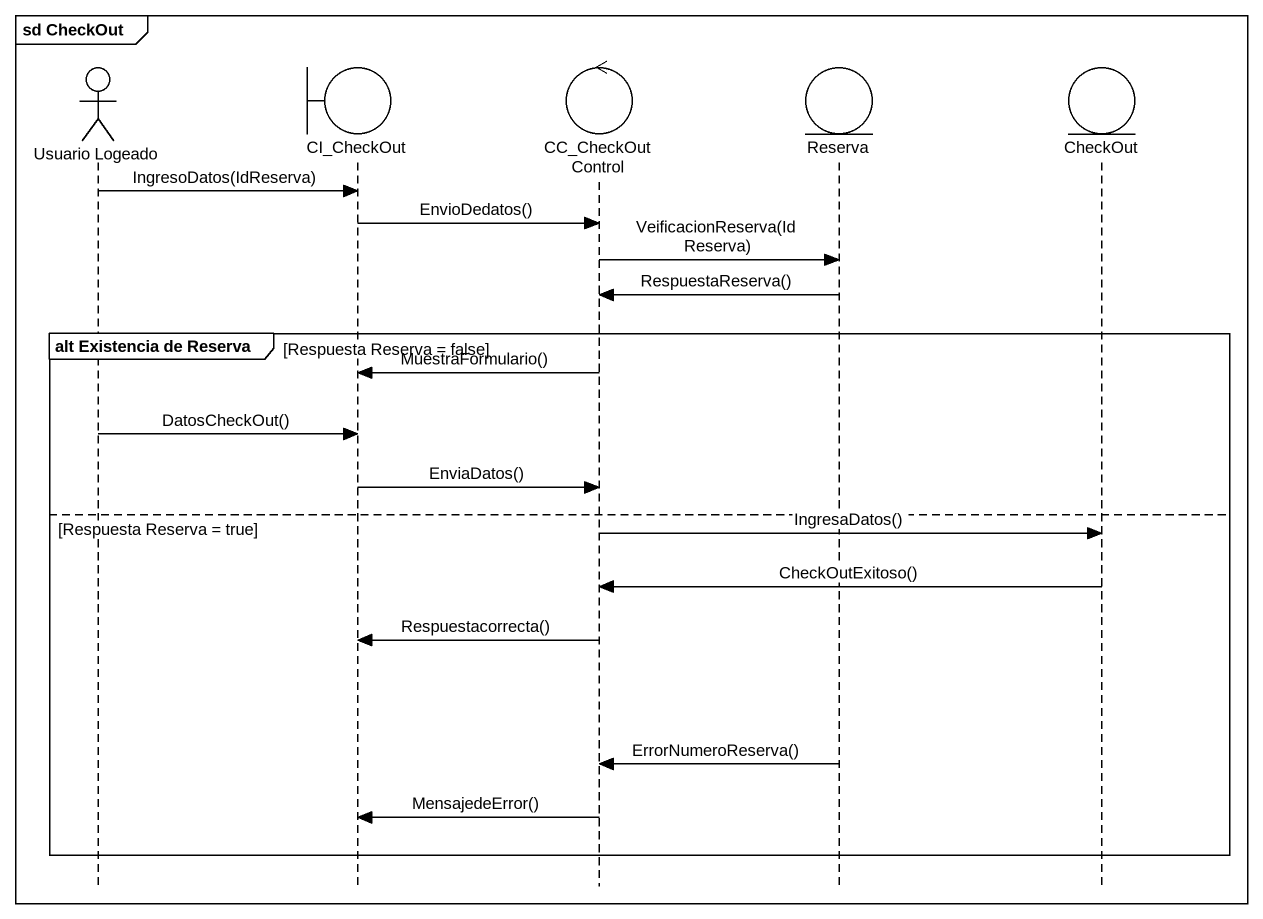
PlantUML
@startuml
mainframe sd CheckOut
hide footbox
actor "Usuario Logeado" as Usuario_Logeado
boundary CI_CheckOut
control CC_CheckOutControl
entity Reserva
entity CheckOut

Usuario_Logeado -> CI_CheckOut : IngresoDatos(IdReserva)
CI_CheckOut -> CC_CheckOutControl : EnvioDedatos()
CC_CheckOutControl -> Reserva : VeificacionReserva(IdReserva)
Reserva -> CC_CheckOutControl : RespuestaReserva()
group alt Existencia de Reserva [Respuesta Reserva = false]
  CC_CheckOutControl -> CI_CheckOut : MuestraFormulario()
  Usuario_Logeado -> CI_CheckOut : DatosCheckOut()
  CI_CheckOut -> CC_CheckOutControl : EnviaDatos()
else Respuesta Reserva = true
  CC_CheckOutControl -> CheckOut : IngresaDatos()
  CheckOut -> CC_CheckOutControl : CheckOutExitoso()
  CC_CheckOutControl -> CI_CheckOut : Respuestacorrecta()
  Reserva -> CC_CheckOutControl : ErrorNumeroReserva()
  CC_CheckOutControl -> CI_CheckOut : MensajedeError()
end
@enduml
